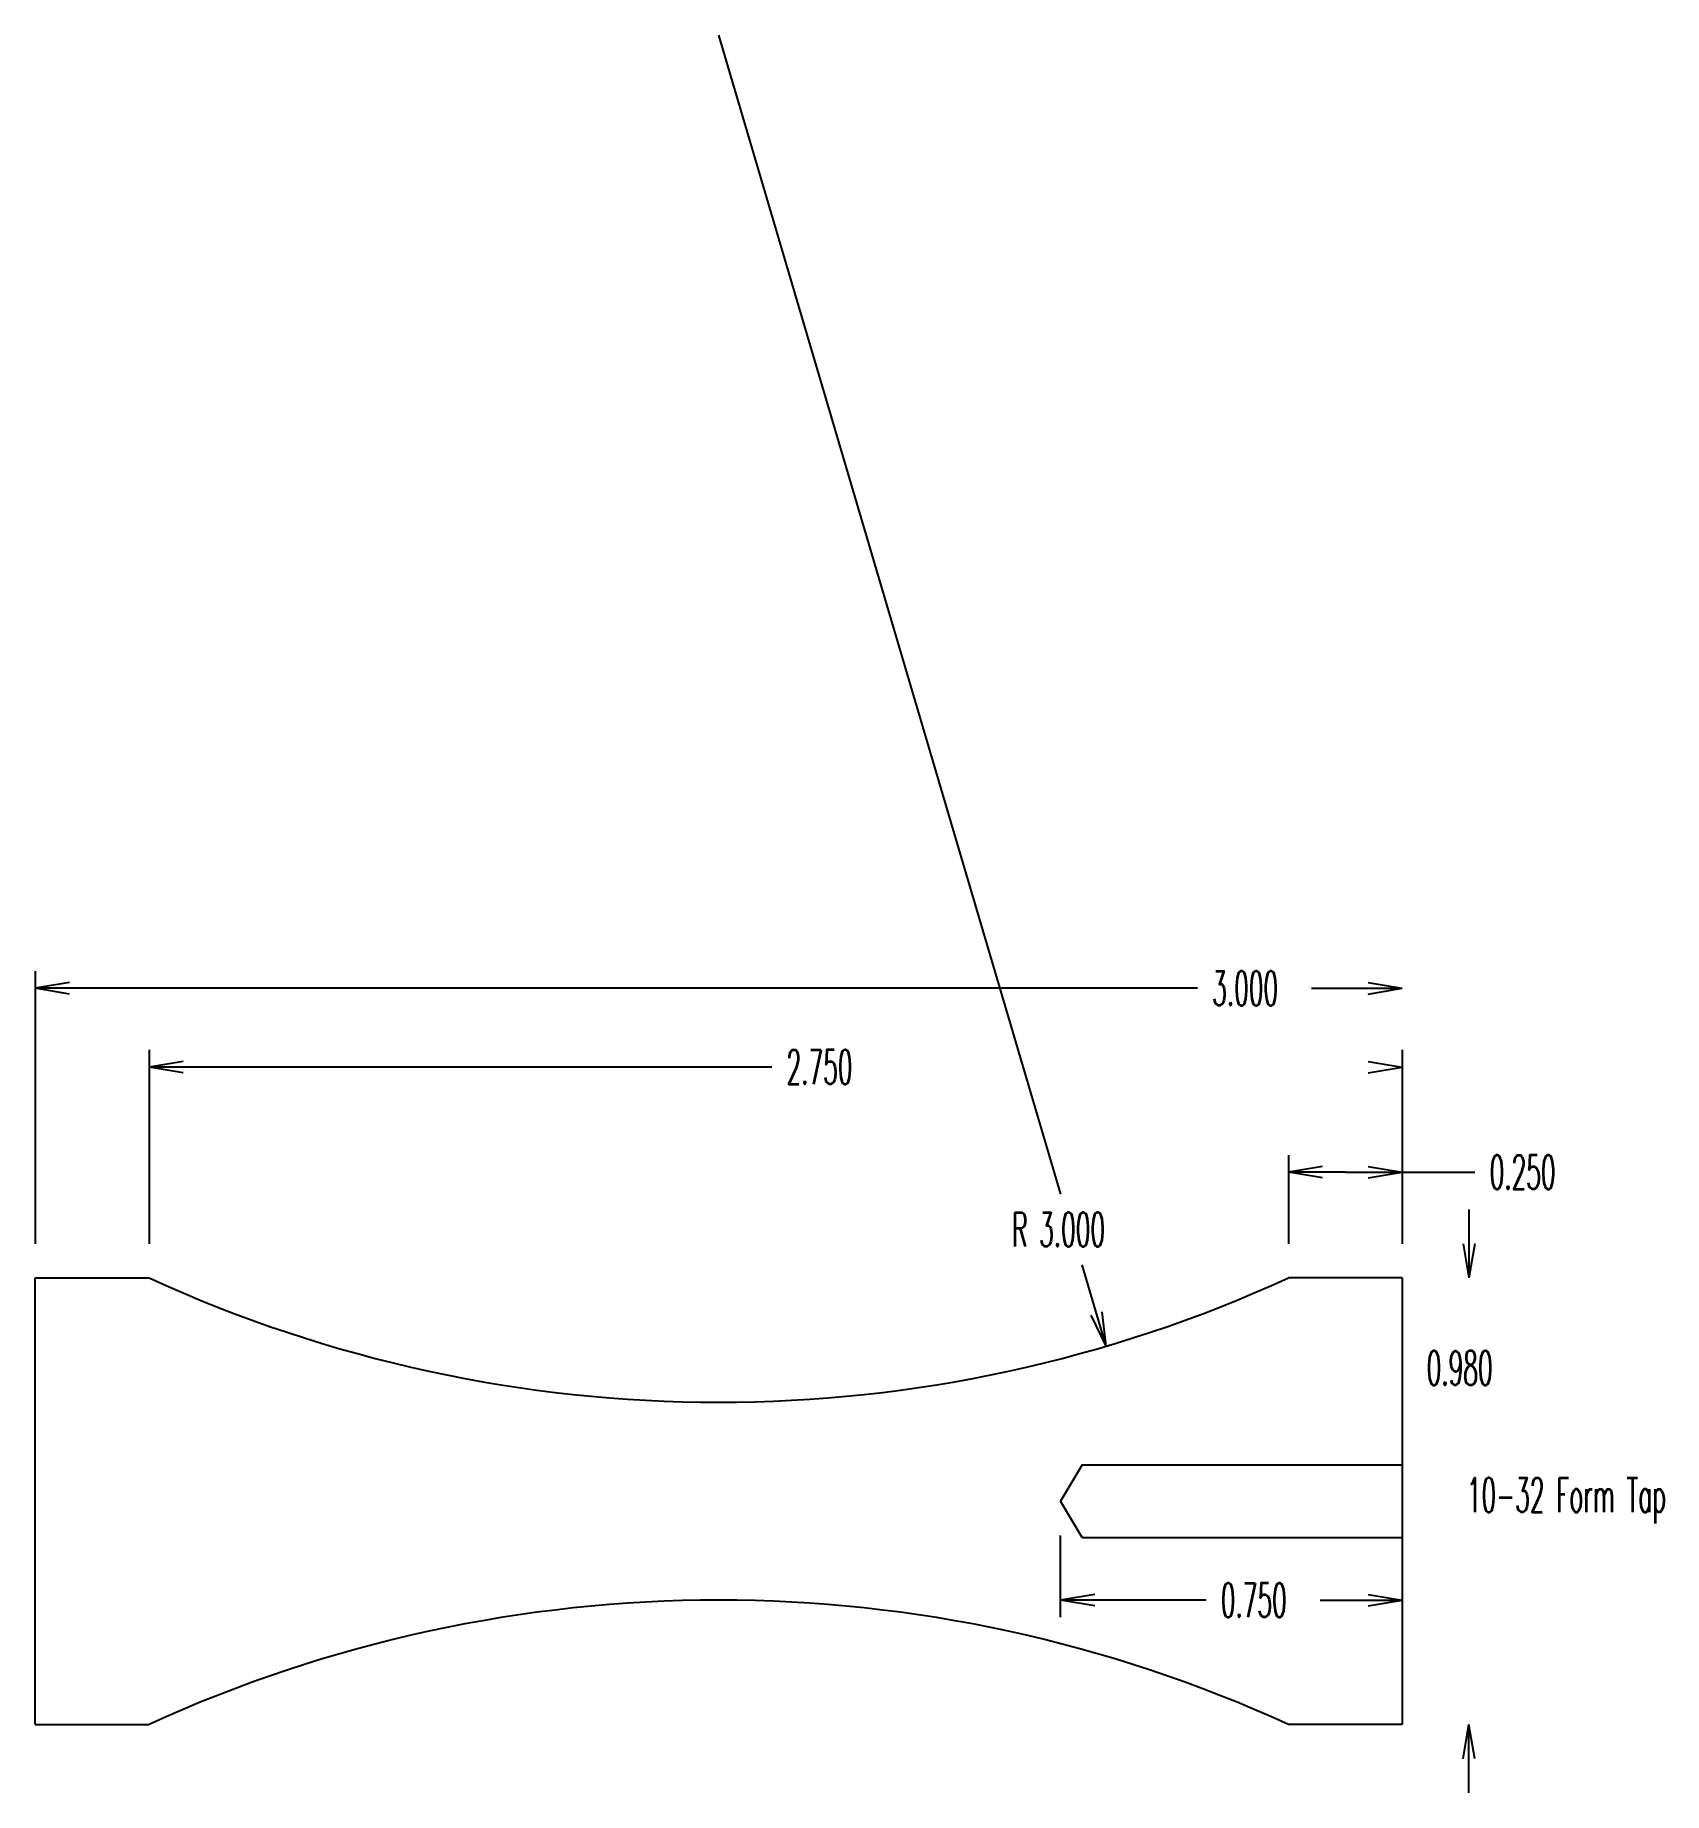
# Model space of a CAD drawing. Header units: inches. Extents: x -3 to 0.57, y -0.64 to 3.22.
import ezdxf

# ---------------------------------------------------------------- set-up
doc = ezdxf.new("R2010")
doc.units = ezdxf.units.IN
doc.header["$MEASUREMENT"] = 0
doc.linetypes.add('Continuous2', pattern=[0])
doc.styles.add('MCStick_A0.500000_S0.000000', font='Simplex', dxfattribs={"width": 0.5})

msp = doc.modelspace()

# ---------------------------------------------------------------- linework, layer by layer
at = {"color": 1, "linetype": 'Continuous2', "lineweight": -3, "true_color": 0xff0000}
for p, q in [((-0.7491, 0.6741), (-1.5, 3.2172)), ((-3, 1.163), (-3, 0.565)), ((-2.925, 1.138), (-3, 1.1255)), ((-2.925, 1.138), (-3, 1.1255)), ((-2.925, 1.138), (-3, 1.1255)), ((-2.925, 1.138), (-3, 1.1255)), ((-2.925, 1.113), (-3, 1.1255)), ((-0.4495, 1.1255), (-3, 1.1255)), ((-2.925, 1.113), (-3, 1.1255)), ((-2.925, 1.113), (-3, 1.1255)), ((-2.925, 1.113), (-3, 1.1255)), ((-0.1992, 1.1255), (0, 1.1255)), ((-0.075, 1.138), (0, 1.1255)), ((-0.075, 1.138), (0, 1.1255)), ((-0.075, 1.138), (0, 1.1255)), ((-0.075, 1.138), (0, 1.1255)), ((-0.075, 1.113), (0, 1.1255)), ((-0.075, 1.113), (0, 1.1255)), ((-0.075, 1.113), (0, 1.1255)), ((-0.075, 1.113), (0, 1.1255)), ((-2.75, 0.9902), (-2.75, 0.565)), ((-2.675, 0.9652), (-2.75, 0.9527)), ((-2.675, 0.9652), (-2.75, 0.9527)), ((-2.675, 0.9652), (-2.75, 0.9527)), ((-2.675, 0.9652), (-2.75, 0.9527)), ((-0.075, 0.9652), (0, 0.9527)), ((-0.075, 0.9652), (0, 0.9527)), ((-0.075, 0.9652), (0, 0.9527)), ((-0.075, 0.9652), (0, 0.9527)), ((0, 0.9902), (0, 0.565)), ((-2.675, 0.9402), (-2.75, 0.9527)), ((-1.3836, 0.9527), (-2.75, 0.9527)), ((-2.675, 0.9402), (-2.75, 0.9527)), ((-2.675, 0.9402), (-2.75, 0.9527)), ((-2.675, 0.9402), (-2.75, 0.9527)), ((-0.075, 0.9402), (0, 0.9527)), ((-0.075, 0.9402), (0, 0.9527)), ((-0.075, 0.9402), (0, 0.9527)), ((-0.075, 0.9402), (0, 0.9527)), ((-0.25, 0.7596), (-0.25, 0.565)), ((-0.175, 0.7346), (-0.25, 0.7221)), ((-0.175, 0.7346), (-0.25, 0.7221)), ((-0.175, 0.7346), (-0.25, 0.7221)), ((-0.175, 0.7346), (-0.25, 0.7221)), ((-0.075, 0.7346), (0, 0.7221)), ((-0.075, 0.7346), (0, 0.7221)), ((-0.075, 0.7346), (0, 0.7221)), ((-0.075, 0.7346), (0, 0.7221)), ((-0.175, 0.7096), (-0.25, 0.7221)), ((-0.125, 0.7221), (-0.25, 0.7221)), ((-0.175, 0.7096), (-0.25, 0.7221)), ((-0.175, 0.7096), (-0.25, 0.7221)), ((-0.175, 0.7096), (-0.25, 0.7221)), ((-0.125, 0.7221), (0, 0.7221)), ((-0.125, 0.7221), (0.0094, 0.7221)), ((-0.075, 0.7096), (0, 0.7221)), ((-0.075, 0.7096), (0, 0.7221)), ((-0.075, 0.7096), (0, 0.7221)), ((-0.075, 0.7096), (0, 0.7221)), ((0.0094, 0.7221), (0.1594, 0.7221)), ((0.1463, 0.64), (0.1463, 0.49)), ((0.1338, 0.565), (0.1463, 0.49)), ((0.1338, 0.565), (0.1463, 0.49)), ((0.1338, 0.565), (0.1463, 0.49)), ((0.1338, 0.565), (0.1463, 0.49)), ((0.1588, 0.565), (0.1463, 0.49)), ((0.1588, 0.565), (0.1463, 0.49)), ((0.1588, 0.565), (0.1463, 0.49)), ((0.1588, 0.565), (0.1463, 0.49)), ((-0.7032, 0.5188), (-0.6504, 0.34)), ((-3, -0.49), (-3, 0.49)), ((-3, 0.49), (-2.75, 0.49)), ((0, 0.49), (-0.25, 0.49)), ((0, 0.49), (0, -0.49)), ((-0.6836, 0.4084), (-0.6504, 0.34)), ((-0.6836, 0.4084), (-0.6504, 0.34)), ((-0.6597, 0.4155), (-0.6504, 0.34)), ((-0.6597, 0.4155), (-0.6504, 0.34)), ((-0.7022, 0.0795), (-0.75, 0)), ((-0.7022, 0.0795), (0, 0.0795)), ((-0.7022, -0.0795), (-0.75, 0)), ((-0.75, -0.2547), (-0.75, -0.075)), ((-0.7022, -0.0795), (0, -0.0795)), ((-0.675, -0.2047), (-0.75, -0.2172)), ((-0.675, -0.2047), (-0.75, -0.2172)), ((-0.675, -0.2047), (-0.75, -0.2172)), ((-0.675, -0.2047), (-0.75, -0.2172)), ((-0.675, -0.2297), (-0.75, -0.2172)), ((-0.4307, -0.2172), (-0.75, -0.2172)), ((-0.675, -0.2297), (-0.75, -0.2172)), ((-0.675, -0.2297), (-0.75, -0.2172)), ((-0.675, -0.2297), (-0.75, -0.2172)), ((-0.1804, -0.2172), (0, -0.2172)), ((-0.075, -0.2047), (0, -0.2172)), ((-0.075, -0.2047), (0, -0.2172)), ((-0.075, -0.2047), (0, -0.2172)), ((-0.075, -0.2047), (0, -0.2172)), ((-0.075, -0.2297), (0, -0.2172)), ((-0.075, -0.2297), (0, -0.2172)), ((-0.075, -0.2297), (0, -0.2172)), ((-0.075, -0.2297), (0, -0.2172)), ((-3, -0.49), (-2.75, -0.49)), ((0, -0.49), (-0.25, -0.49)), ((0.1338, -0.565), (0.1463, -0.49)), ((0.1338, -0.565), (0.1463, -0.49)), ((0.1338, -0.565), (0.1463, -0.49)), ((0.1338, -0.565), (0.1463, -0.49)), ((0.1588, -0.565), (0.1463, -0.49)), ((0.1463, -0.64), (0.1463, -0.49)), ((0.1588, -0.565), (0.1463, -0.49)), ((0.1588, -0.565), (0.1463, -0.49)), ((0.1588, -0.565), (0.1463, -0.49))]:
    msp.add_line(p, q, dxfattribs=at)
for centre, start, end in [((-1.5, 3.2172), 245.3757, 294.6243), ((-1.5, -3.2172), 65.3757, 114.6243)]:
    msp.add_arc(centre, 3, start, end, dxfattribs=at)

# ---------------------------------------------------------------- texts
at = {"color": 1, "linetype": 'Continuous2', "lineweight": -3, "true_color": 0xff0000, "style": 'MCStick_A0.500000_S0.000000', "width": 0.5}
for s, p in [('3.000', (-0.4172, 1.088)), ('2.750', (-1.3512, 0.9152)), ('0.250', (0.1917, 0.6846)), ('R 3.000', (-0.8564, 0.5589)), ('0.980', (0.0535, 0.255)), ('10-32 Form Tap', (0.1416, -0.0237)), ('0.750', (-0.3983, -0.2547))]:
    msp.add_text(s, height=0.075, dxfattribs=at).set_placement(p)

doc.saveas('drawing.dxf')
